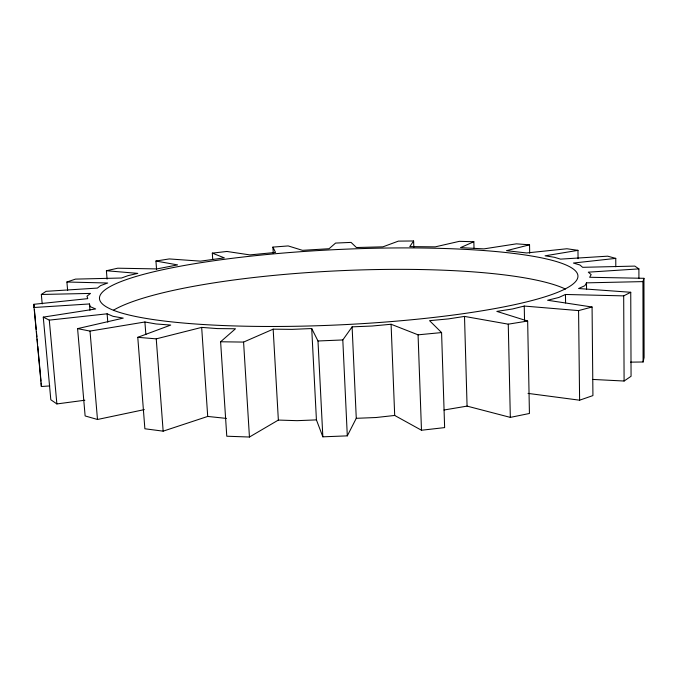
<?xml version="1.0" encoding="UTF-8"?>
<svg xmlns="http://www.w3.org/2000/svg" width="678" height="678" viewBox="0 0 678 678"><rect width="100%" height="100%" fill="white"/><g stroke="black" fill="none" stroke-linecap="round" stroke-linejoin="round"><path stroke-width="1.02" d="M630.464 362.145L643.091 361.984L644.1 357.518L643.947 278.311L589.648 277.277L591.157 274.615L588.292 272.166L638.896 268.895L638.922 278.361M643.091 361.984L642.93 281.607L643.947 278.311M316.423 419.894L297.049 420.665L278.361 420.063L249.445 437.03L226.774 436.217L220.613 341.771L243.58 342.085L273.158 329.169L292.082 329.364L311.719 328.542L316.423 419.894L322.847 436.827L347.305 435.861L356.272 418.309L352.111 326.855L372.163 326.016L391.087 324.254L418.072 334.83L441.581 332.576L444.632 427.606L421.479 430.242L394.698 415.453L376.044 417.521L356.272 418.309M642.93 281.607L586.487 282.853L584.894 285.675L578.605 288.523L630.743 292.277L631.065 376.273L624.099 381.028L592.733 379.434M273.285 253.445L272.92 247.106L288.192 245.928L302.473 250.335L329.05 248.724L335.593 243.071L351.068 242.402L356.433 247.529L382.943 246.834L398.393 241.122L413.614 240.97L409.775 246.606L435.259 246.86L459.387 241.334L473.846 241.732L474.015 248.021M347.305 435.861L342.805 339.949L352.111 326.855M220.613 341.771L235.486 328.771L217.384 328.584L201.671 327.398L156.245 338.856L137.778 337.322L144.872 428.767L163.152 431.157L207.714 416.436L226.427 418.411M42.197 303.914L41.333 294.472L46.087 291.328L97.395 288.082L100.615 285.591L107.7 283.014L66.902 282.006L67.639 290.421M528.026 393.393L579.614 400.198L592.928 395.588L592.072 307.015L547.604 300.261L558.825 297.473L565.46 294.472L623.684 295.879L630.743 292.277M473.846 241.732L460.523 247.631L483.923 248.877L516.424 243.834L529.543 244.817L529.696 253.208M137.778 337.322L170.712 325.067L155.999 323.957L144.906 321.991L90.013 331.084L77.589 328.627L85.131 415.945L97.488 419.487L144.346 409.614M66.902 282.006L75.47 279.116L121.515 278.005L128.015 275.658L137.778 273.378L106.395 270.742L107.082 279.116M443.988 410.012L467.074 406.114L510.322 417.385L529.433 413.478L527.654 321.041L496.847 311.397L512.534 308.973L524.247 306.058L578.571 310.592L592.072 307.015M529.543 244.817L506.458 250.682L526.586 252.962L566.927 248.75L577.97 250.343L578.063 258.699M77.589 328.627L123.235 318.126L113.014 316.312L107.116 313.812L49.291 320.126L43.265 317.126L50.816 399.757L56.876 403.935L84.852 400.223M106.395 270.742L117.76 268.2L156.906 268.92L177.594 264.903L155.94 261.038L156.567 269.48M577.97 250.343L545.07 255.826L554.341 257.267L560.52 259.132L607.674 256.174L615.76 258.386L615.81 266.793M441.581 332.576L429.555 320.66L448.412 318.906L464.506 316.414L508.263 324.169L527.654 321.041M155.94 261.038L169.254 258.928L200.552 261.149L224.325 257.869L212.316 253.123L212.722 259.369M43.265 317.126L95.657 308.965L90.284 306.693L89.42 303.956L34.044 307.498L33.9 304.295L87.759 298.642L86.979 296.15L90.513 293.413L41.333 294.472M212.316 253.123L226.893 251.462L249.843 254.903L275.522 252.436L272.92 247.106M615.76 258.386L573.418 263.039L579.927 265.005L582.631 267.318L634.82 266.098L638.896 268.895M34.044 307.498L41.366 386.519L49.782 385.926M311.719 328.542L317.99 340.983L342.805 339.949M33.9 304.295L34.188 307.448M34.383 309.549L36.239 329.55M36.434 331.652L36.917 336.915M37.112 339.017L37.604 344.28M37.799 346.382L41.011 381.112M49.291 320.126L56.876 403.935M89.42 303.956L89.954 310.253M90.013 331.084L97.488 419.487M107.116 313.812L107.802 322.177M144.906 321.991L145.863 334.593M156.245 338.856L163.152 431.157M201.671 327.398L207.714 416.436M243.58 342.085L249.445 437.03M273.158 329.169L278.361 420.063M41.163 383.036L41.366 386.519M317.99 340.983L322.847 436.827M391.087 324.254L394.698 415.453M418.072 334.83L421.479 430.242M413.614 240.97L413.834 247.233M464.506 316.414L467.074 406.114M508.263 324.169L510.322 417.385M524.247 306.058L524.543 320.745M565.46 294.472L565.579 302.939M586.487 282.853L586.555 289.159M578.571 310.592L579.614 400.198M623.684 295.879L624.099 381.028M113.48 310.177A238.597 42.282 -2.7 0 1 338.542 270.785A238.597 42.282 -2.7 0 1 565.469 289.074M188.56 323.465A239.512 37.68 -2.7 0 0 575.088 282.133A239.512 37.68 -2.7 0 0 252.428 255.979A239.512 37.68 -2.7 0 0 188.56 323.465"/></g></svg>
